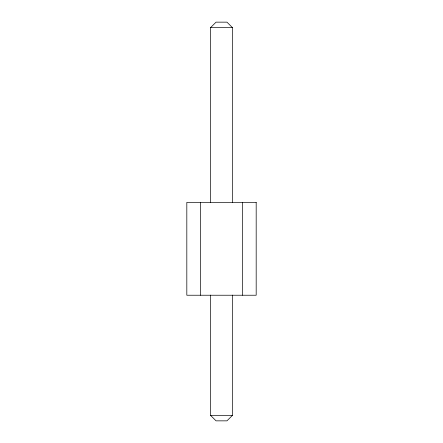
<?xml version="1.0" encoding="UTF-8"?>
<svg xmlns="http://www.w3.org/2000/svg" width="443" height="443" viewBox="0 0 443 443"><rect width="100%" height="100%" fill="white"/><g stroke="black" fill="none" stroke-linecap="round" stroke-linejoin="round"><path stroke-width="0.66" d="M210.575 202.49L210.575 27.61L216.04 22.15L226.96 22.15L232.425 27.61L232.425 202.49M232.425 295.116L232.425 415.39L226.96 420.85L216.04 420.85L210.575 415.39L210.575 295.116M210.575 27.61L232.425 27.61M210.575 415.39L232.425 415.39M242.526 202.385L242.526 295.232M200.474 202.385L200.474 295.232M256.181 202.385L186.819 202.385L186.819 295.232L256.181 295.232L256.181 202.385"/></g></svg>
